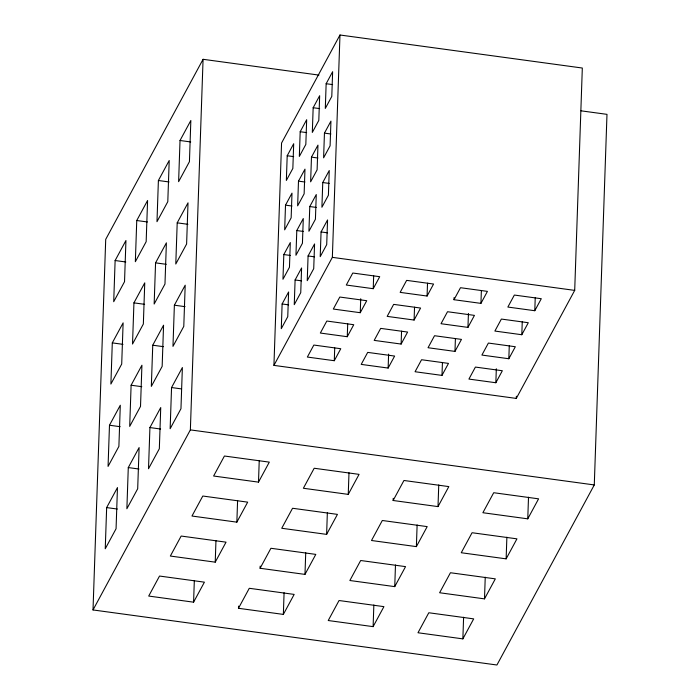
<?xml version="1.0" encoding="UTF-8"?>
<svg xmlns="http://www.w3.org/2000/svg" width="700" height="700" viewBox="0 0 700 700"><rect width="100%" height="100%" fill="white"/><g stroke="black" fill="none" stroke-linecap="round" stroke-linejoin="round"><path stroke-width="1.05" d="M581 110.819L606.988 114.354L594.282 484.942L496.93 665L93.013 609.945L105.718 239.356L203.07 59.299L318.938 75.093M106.654 507.588L105.245 548.765L116.06 528.754L117.469 487.576L106.654 507.588L117.337 509.04M109.48 425.233L108.062 466.41L118.886 446.408L120.295 405.23L109.48 425.233L120.164 426.694M112.297 342.877L110.889 384.055L121.704 364.053L123.121 322.875L112.297 342.877L122.981 344.339M115.124 260.531L113.715 301.7L124.53 281.697L125.939 240.52L115.124 260.531L125.808 261.984M128.284 467.574L126.875 508.751L137.69 488.749L139.107 447.571L128.284 467.574L138.976 469.026M131.11 385.219L129.701 426.396L140.516 406.394L141.925 365.216L131.11 385.219L141.794 386.68M133.936 302.864L132.519 344.041L143.343 324.039L144.751 282.861L133.936 302.864L144.62 304.325M136.754 220.518L135.345 261.695L146.16 241.684L147.577 200.506L136.754 220.518L147.446 221.97M149.923 427.56L148.514 468.738L159.329 448.735L160.737 407.558L149.923 427.56L160.606 429.021M152.749 345.205L151.331 386.382L162.155 366.38L163.564 325.203L152.749 345.205L163.433 346.666M155.566 262.859L154.157 304.036L164.972 284.025L166.39 242.848L155.566 262.859L166.259 264.311M158.393 180.504L156.984 221.681L167.799 201.67L169.207 160.501L158.393 180.504L169.076 181.956M171.553 387.546L170.144 428.724L180.959 408.721L182.376 367.544L171.553 387.546L181.178 388.859M174.379 305.2L172.97 346.377L183.785 326.366L185.194 285.189L174.379 305.2L185.062 306.652M177.205 222.845L175.787 264.023L186.611 244.011L188.02 202.834L177.205 222.845L187.889 224.297M180.023 140.49L178.614 181.668L189.429 161.665L190.846 120.487L180.023 140.49L190.715 141.951M93.013 609.945L190.365 429.887L203.07 59.299M193.585 602.175L204.409 582.164L159.53 576.048L148.706 596.059L193.585 602.175L194.329 580.501M215.224 562.161L226.039 542.159L181.16 536.043L170.345 556.045L215.224 562.161L215.968 540.488M236.854 522.148L247.678 502.145L202.799 496.029L191.975 516.031L236.854 522.148L237.598 500.474M238.464 608.291L249.287 588.289L294.166 594.405L283.351 614.407L238.464 608.291L238.543 606.121M258.493 482.134L269.308 462.131L224.429 456.015L213.614 476.017L258.493 482.134L259.236 460.469M260.102 568.278L270.918 548.275L315.796 554.391L304.981 574.394L260.102 568.278L260.172 566.108M273.936 365.382L281.558 143.036L339.973 35L582.321 68.031L574.7 290.386L516.285 398.422L273.936 365.382L332.351 257.355L339.973 35M282.118 303.966L281.277 328.676L287.761 316.671L288.61 291.97L282.118 303.966L288.584 304.85M283.815 254.555L282.966 279.265L289.459 267.26L290.308 242.559L283.815 254.555L290.281 255.439M285.512 205.144L284.664 229.854L291.148 217.849L291.996 193.139L285.512 205.144L291.97 206.028M287.201 155.732L286.352 180.442L292.845 168.438L293.694 143.727L287.201 155.732L293.668 156.616M283.351 614.407L284.086 592.734M295.102 279.965L294.254 304.666L300.746 292.661L301.595 267.96L295.102 279.965L301.56 280.84M296.791 230.554L295.951 255.255L302.435 243.25L303.284 218.549L296.791 230.554L303.257 231.429M298.489 181.143L297.64 205.844L304.132 193.839L304.981 169.138L298.489 181.143L304.955 182.018M300.186 131.731L299.338 156.433L305.83 144.428L306.67 119.726L300.186 131.731L306.644 132.606M308.079 255.955L307.239 280.665L313.723 268.66L314.571 243.95L308.079 255.955L314.545 256.839M309.776 206.544L308.928 231.254L315.42 219.249L316.269 194.539L309.776 206.544L316.243 207.428M311.474 157.133L310.625 181.834L317.109 169.838L317.957 145.127L311.474 157.133L317.931 158.016M313.162 107.721L312.314 132.423L318.806 120.426L319.655 95.716L313.162 107.721L319.629 108.605M304.981 574.394L305.725 552.72M321.064 231.945L320.215 256.655L326.707 244.65L327.556 219.949L321.064 231.945L327.521 232.829M322.752 182.534L321.912 207.244L328.396 195.239L329.245 170.529L322.752 182.534L329.219 183.418M324.45 133.123L323.601 157.832L330.094 145.827L330.942 121.117L324.45 133.123L330.916 134.006M326.148 83.711L325.299 108.421L331.791 96.416L332.631 71.706L326.148 83.711L332.605 84.595M326.62 534.38L337.435 514.378L292.556 508.261L281.741 528.264L326.62 534.38L327.355 512.715M334.285 360.719L340.769 348.723L313.845 345.047L307.352 357.053L334.285 360.719L334.723 347.83M347.261 336.717L353.754 324.713L326.821 321.037L320.338 333.043L347.261 336.717L347.707 323.829M348.25 494.375L359.065 474.364L314.186 468.248L303.371 488.259L348.25 494.375L348.994 472.701M360.246 312.707L366.73 300.703L339.806 297.036L333.314 309.041L360.246 312.707L360.719 298.743M373.223 288.697L379.715 276.701L352.783 273.026L346.299 285.031L373.223 288.697L373.669 275.809M373.109 626.64L383.924 606.637L339.045 600.521L328.23 620.524L373.109 626.64L373.852 604.966M388.132 368.06L394.625 356.064L367.701 352.389L361.209 364.394L388.132 368.06L388.614 354.095M393.129 500.491L403.944 480.48L448.823 486.596L438.007 506.608L393.129 500.491L393.207 498.321M401.118 344.059L407.61 332.054L380.678 328.379L374.194 340.384L401.118 344.059L401.555 331.17M394.739 586.626L405.554 566.624L360.675 560.508L349.86 580.51L394.739 586.626L395.483 564.961M414.094 320.049L420.586 308.044L393.662 304.377L387.17 316.382L414.094 320.049L414.54 307.16M416.377 546.621L427.192 526.61L382.314 520.494L371.499 540.505L416.377 546.621L417.121 524.947M427.079 296.039L433.571 284.034L406.639 280.368L400.155 292.373L427.079 296.039L427.525 283.15M441.989 375.401L448.481 363.396L421.558 359.73L415.065 371.735L441.989 375.401L442.435 362.512M438.007 506.608L438.751 484.934M454.002 299.714L460.495 287.709L487.427 291.375L480.935 303.38L454.002 299.714L454.081 297.561M454.974 351.4L461.466 339.395L434.534 335.72L428.041 347.725L454.974 351.4L455.411 338.502M467.95 327.39L474.442 315.385L447.519 311.719L441.026 323.715L467.95 327.39L468.431 313.425M462.866 638.872L473.681 618.87L428.803 612.754L417.988 632.756L462.866 638.872L463.61 617.207M480.935 303.38L481.373 290.491M484.496 598.867L495.32 578.856L450.441 572.74L439.618 592.751L484.496 598.867L485.24 577.194M495.845 382.743L502.338 370.738L475.414 367.071L468.921 379.076L495.845 382.743L496.326 368.777M508.83 358.741L515.322 346.736L488.39 343.061L481.898 355.066L508.83 358.741L509.267 345.844M506.135 558.854L516.95 538.843L472.071 532.726L461.256 552.738L506.135 558.854L506.879 537.18M516.285 398.422L516.364 396.235M521.806 334.731L528.299 322.726L501.375 319.06L494.883 331.056L521.806 334.731L522.253 321.842M534.791 310.721L541.284 298.716L514.351 295.05L507.859 307.055L534.791 310.721L535.229 297.832M527.765 518.84L538.589 498.838L493.71 492.721L482.886 512.724L527.765 518.84L528.509 497.166M332.351 257.355L574.7 290.386M190.365 429.887L594.282 484.942"/></g></svg>
